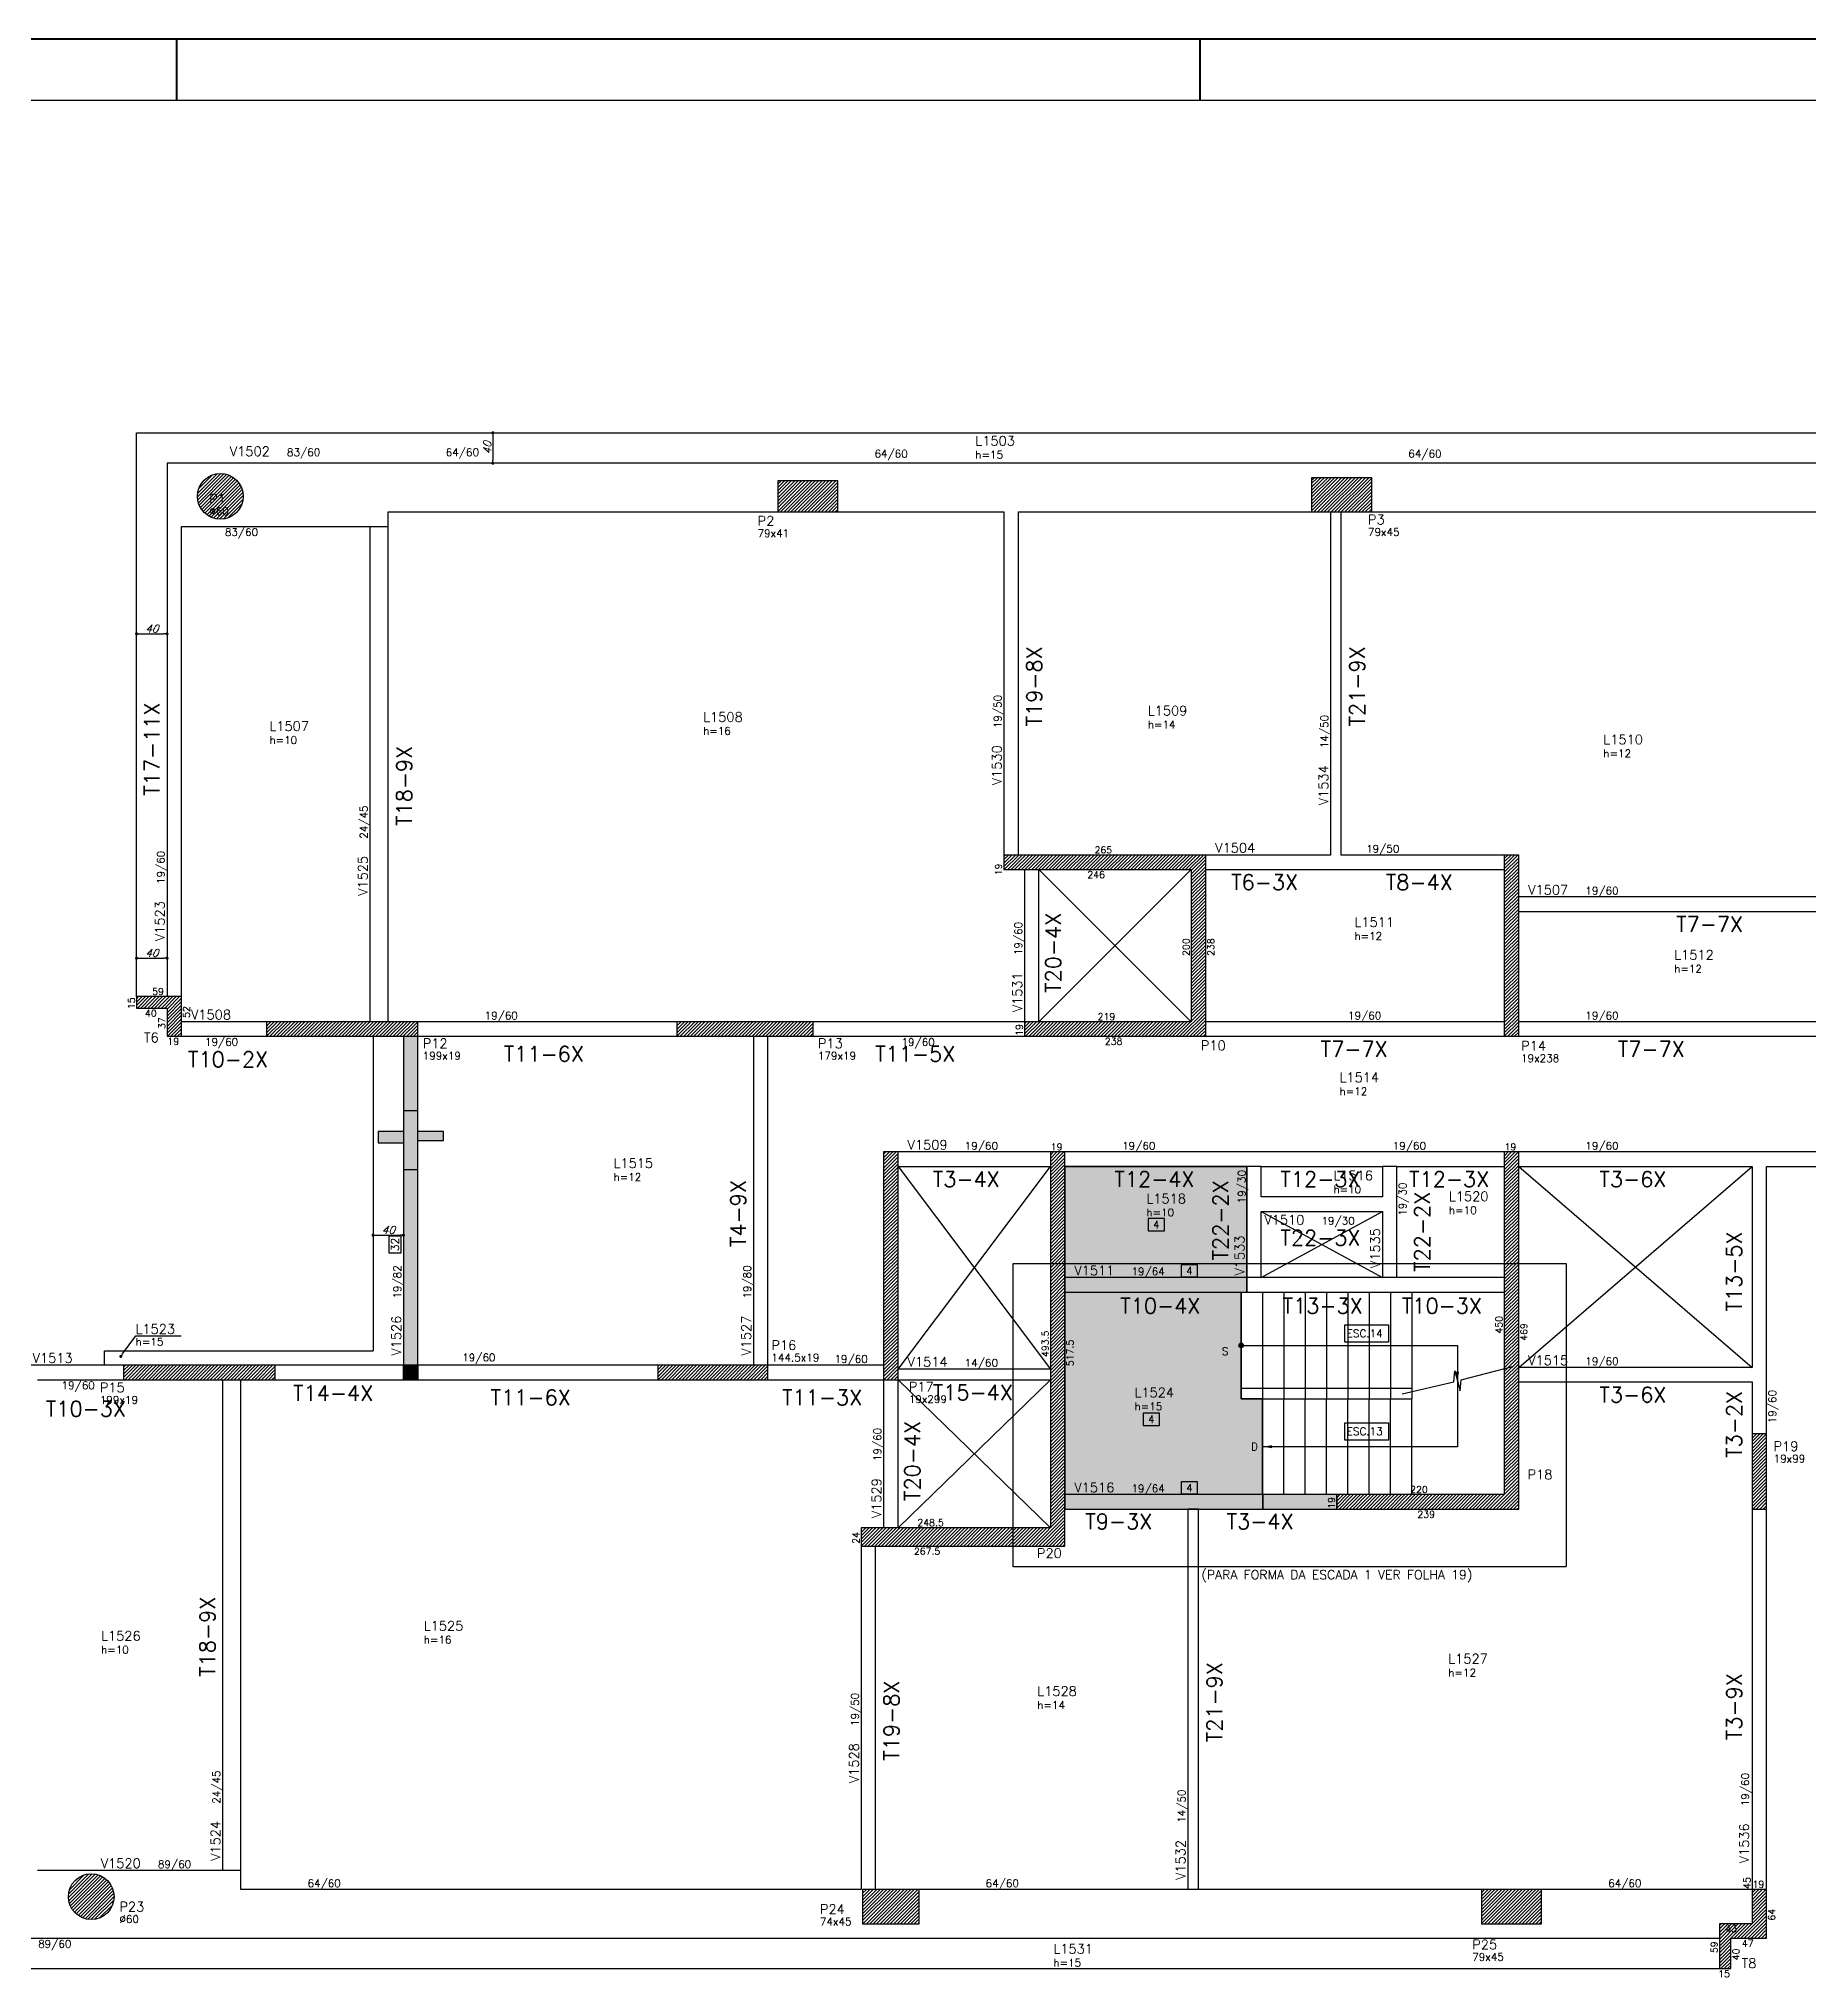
# Model space of a CAD drawing. Extents: x 17311 to 161354, y 153625 to 211469.
# Drawn here: x 18473 to 20797, y 208923 to 211469 of the extents above; entities that cross this region are included whole.
import ezdxf
from ezdxf import colors
from ezdxf.entities.mleader import LeaderData, LeaderLine
from ezdxf.enums import TextEntityAlignment as Align
from ezdxf.math import Vec2, Vec3

# ---------------------------------------------------------------- set-up
doc = ezdxf.new("R2010")
doc.units = 0
doc.linetypes.add('DASHED', pattern=[0.75, 0.5, -0.25])
doc.layers.get('0').update_dxf_attribs({"linetype": 'CONTINUOUS'})
doc.layers.get('DEFPOINTS').update_dxf_attribs({"linetype": 'CONTINUOUS'})
for name, color, linetype in [('8', 111, 'CONTINUOUS'), ('F-AUX', 2, 'CONTINUOUS'), ('F-AUX-RED', 1, 'CONTINUOUS'), ('F-CORTE', 4, 'CONTINUOUS'), ('F-COTAS', 106, 'CONTINUOUS'), ('F-COTAS-FUROS VIGA', 50, 'CONTINUOUS'), ('F-ESCADAS', 2, 'CONTINUOUS'), ('F-LAJES', 3, 'CONTINUOUS'), ('F-LAJES-DIM', 2, 'CONTINUOUS'), ('F-LAJES-NOME', 4, 'CONTINUOUS'), ('F-PILARES-DIM', 172, 'CONTINUOUS'), ('F-PILARES-HACH', 174, 'CONTINUOUS'), ('F-PILARES-NOME', 170, 'CONTINUOUS'), ('F-PILARES-S', 170, 'CONTINUOUS'), ('F-SOLIDO-CORTE', 71, 'CONTINUOUS'), ('F-TEXTO', 6, 'CONTINUOUS'), ('F-TEXTO ESCADA', 2, 'CONTINUOUS'), ('F-TEXTO-YELLOW', 2, 'CONTINUOUS'), ('F-VIGAS', 3, 'CONTINUOUS'), ('F-VIGAS-DIM', 2, 'CONTINUOUS'), ('F-VIGAS-NOME', 4, 'CONTINUOUS'), ('F-VÃO', 1, 'CONTINUOUS')]:
    doc.layers.add(name, color=color, linetype=linetype)
doc.layers.add('F-DESNIVEL-2', color=7, linetype='CONTINUOUS', true_color=0xffd1e8)
doc.layers.add('F-DESNIVEL-3', color=7, linetype='CONTINUOUS', true_color=0xd5c7ff)
doc.layers.add('FOLHA', color=255, linetype='CONTINUOUS', lineweight=40)
doc.styles.add('5385-ARQ-PB-BAS-PLA-TER-TORRE-A-106-TXT$0$R60-75', font='romans.shx', dxfattribs={"height": 0.1125})
doc.styles.add('CP-TEXT-INCL', font='romans.shx', dxfattribs={"oblique": 20})
doc.styles.add('CP-TEXTO', font='romans.shx')
doc.styles.add('MCP', font='romans.shx')
doc.styles.add('ROMANS', font='romans.shx')
doc.styles.get("Standard").update_dxf_attribs({"font": 'ROMANS.SHX'})
doc.dimstyles.new('CP-COTAS-50', dxfattribs={"dimscale": 0.8, "dimtxt": 12.5, "dimasz": 5, "dimexe": 5, "dimexo": 5, "dimgap": 2.5, "dimtad": 1, "dimdec": 1, "dimdsep": 46, "dimtxsty": 'CP-TEXT-INCL', "dimblk1": 'DOT', "dimblk2": 'DOT', "dimsah": 1, "dimcen": 9, "dimclrd": 256, "dimclre": 256, "dimclrt": 256, "dimadec": 0, "dimazin": 0, "dimtfac": 1, "dimtdec": 1, "dimtmove": 2, "dimatfit": 3, "dimldrblk": 'DOT', "dimfxl": 5, "dimtolj": 1, "dimarcsym": 0})
pattern_1 = [(45, (19801.588, 209513.2076), (-2.245064, 2.245064), [])]

# ---------------------------------------------------------------- blocks, each defined once
blk = doc.blocks.new('*U2797')
at = {"layer": 'F-VIGAS-DIM', "color": 1}
blk.add_lwpolyline([(0, 0), (22, 0), (22, 16), (0, 16)], close=True, dxfattribs=at)
at = {"layer": 'F-VIGAS-DIM', "style": 'MCP'}
blk.add_attdef('DIM', text='', height=10, dxfattribs=at).set_placement((11, 8), align=Align.MIDDLE_CENTER)
blk = doc.blocks.new('*U2800')
at = {"layer": 'F-LAJES-DIM', "color": 1}
blk.add_lwpolyline([(0, 0), (21.4, 0), (21.4, 16), (0, 16)], close=True, dxfattribs=at)
at = {"layer": 'F-LAJES-DIM', "style": 'MCP'}
blk.add_attdef('DIM', text='', height=10, dxfattribs=at).set_placement((10.7, 8), align=Align.MIDDLE_CENTER)
blk = doc.blocks.new('_DOT')
at = {"color": 0, "linetype": 'ByBlock'}
blk.add_line((-0.5, 0), (-1, 0), dxfattribs=at)
at = {"color": 0, "linetype": 'ByBlock', "const_width": 0.5}
blk.add_lwpolyline([(-0.25, 0, 1), (0.25, 0, 1)], format="xyb", close=True, dxfattribs=at)
blk = doc.blocks.new('*D2803')
at = {"layer": 'DEFPOINTS', "color": 0, "transparency": 16777216}
for p in [(18912.1, 209897.4), (18952.1, 209897.4), (18952.1, 209897.4)]:
    blk.add_point(p, dxfattribs=at)
at = {"layer": 'F-COTAS', "lineweight": -2, "transparency": 16777216}
blk.add_line((18916.1, 209897.4), (18948.1, 209897.4), dxfattribs=at)
at = {"layer": 'F-COTAS', "lineweight": -2, "transparency": 16777216, "xscale": 4, "yscale": 4, "zscale": 4, "rotation": 180}
blk.add_blockref('_DOT', (18912.1, 209897.4), dxfattribs=at)
at = {"layer": 'F-COTAS', "lineweight": -2, "transparency": 16777216, "xscale": 4, "yscale": 4, "zscale": 4}
blk.add_blockref('_DOT', (18952.1, 209897.4), dxfattribs=at)
at = {"layer": 'F-COTAS', "transparency": 16777216, "insert": (18932.1, 209904.4), "char_height": 10, "attachment_point": 5, "style": 'CP-TEXT-INCL'}
blk.add_mtext('\\A1;40', dxfattribs=at)
blk = doc.blocks.new('*D2804')
at = {"layer": 'DEFPOINTS', "color": 0, "transparency": 16777216}
for p in [(18601.6, 210261.2), (18641.6, 210261.2), (18641.6, 210261.2)]:
    blk.add_point(p, dxfattribs=at)
at = {"layer": 'F-COTAS', "lineweight": -2, "transparency": 16777216}
blk.add_line((18605.6, 210261.2), (18637.6, 210261.2), dxfattribs=at)
at = {"layer": 'F-COTAS', "lineweight": -2, "transparency": 16777216, "xscale": 4, "yscale": 4, "zscale": 4, "rotation": 180}
blk.add_blockref('_DOT', (18601.6, 210261.2), dxfattribs=at)
at = {"layer": 'F-COTAS', "lineweight": -2, "transparency": 16777216, "xscale": 4, "yscale": 4, "zscale": 4}
blk.add_blockref('_DOT', (18641.6, 210261.2), dxfattribs=at)
at = {"layer": 'F-COTAS', "transparency": 16777216, "insert": (18621.6, 210268.2), "char_height": 10, "attachment_point": 5, "style": 'CP-TEXT-INCL'}
blk.add_mtext('\\A1;40', dxfattribs=at)
blk = doc.blocks.new('*D2805')
at = {"layer": 'DEFPOINTS', "color": 0, "transparency": 16777216}
for p in [(18601.6, 210687.1), (18641.6, 210687.1), (18641.6, 210687.1)]:
    blk.add_point(p, dxfattribs=at)
at = {"layer": 'F-COTAS', "lineweight": -2, "transparency": 16777216}
blk.add_line((18605.6, 210687.1), (18637.6, 210687.1), dxfattribs=at)
at = {"layer": 'F-COTAS', "lineweight": -2, "transparency": 16777216, "xscale": 4, "yscale": 4, "zscale": 4, "rotation": 180}
blk.add_blockref('_DOT', (18601.6, 210687.1), dxfattribs=at)
at = {"layer": 'F-COTAS', "lineweight": -2, "transparency": 16777216, "xscale": 4, "yscale": 4, "zscale": 4}
blk.add_blockref('_DOT', (18641.6, 210687.1), dxfattribs=at)
at = {"layer": 'F-COTAS', "transparency": 16777216, "insert": (18621.6, 210694.1), "char_height": 10, "attachment_point": 5, "style": 'CP-TEXT-INCL'}
blk.add_mtext('\\A1;40', dxfattribs=at)
blk = doc.blocks.new('*D2806')
at = {"layer": 'DEFPOINTS', "color": 0, "transparency": 16777216}
for p in [(19069.3, 210951.2), (19069.3, 210911.2), (19069.3, 210911.2)]:
    blk.add_point(p, dxfattribs=at)
at = {"layer": 'F-COTAS', "lineweight": -2, "transparency": 16777216}
blk.add_line((19069.3, 210947.2), (19069.3, 210915.2), dxfattribs=at)
at = {"layer": 'F-COTAS', "lineweight": -2, "transparency": 16777216, "xscale": 4, "yscale": 4, "zscale": 4}
for p, rotation in [((19069.3, 210951.2), 90), ((19069.3, 210911.2), 270)]:
    blk.add_blockref('_DOT', p, dxfattribs=dict(at, rotation=rotation))
at = {"layer": 'F-COTAS', "transparency": 16777216, "insert": (19062.3, 210931.2), "char_height": 10, "attachment_point": 5, "rotation": 90, "style": 'CP-TEXT-INCL'}
blk.add_mtext('\\A1;40', dxfattribs=at)
blk = doc.blocks.new('A$C19501361')
at = {"layer": 'F-AUX'}
h = blk.add_hatch(color=1, dxfattribs=at)
edge = h.paths.add_edge_path()
edge.add_arc((-345.5, 196), 3, 0, 360)
at = {"layer": 'F-AUX', "color": 1}
for points in [[(-345.5, 196), (-61.3, 196), (-61.3, 63), (-317, 63)], [(-133.9, 132.4), (-66.1, 148.2), (-64.8, 162.8), (-57.8, 136.2), (-56.4, 150.8), (10.8, 168.5)]]:
    blk.add_lwpolyline(points, dxfattribs=at)
blk.add_circle((-345.5, 196), 3, dxfattribs=at)
for points in [[(-59.3, 161.5), (-61.3, 149.5), (-63.3, 161.5)], [(-305, 65), (-317, 63), (-305, 61)]]:
    blk.add_solid(points, dxfattribs=at)
at = {"layer": 'F-ESCADAS'}
for p, q in [((-345.5, 266), (-345.5, 126)), ((-317.5, 266), (-317.5, 126)), ((-289.5, 266), (-289.5, 126)), ((-261.5, 266), (-261.5, 126)), ((-233.5, 266), (-233.5, 126)), ((-205.5, 266), (-205.5, 126)), ((-177.5, 266), (-177.5, 126)), ((-149.5, 266), (-149.5, 126)), ((-121.5, 266), (-121.5, 126)), ((-345.5, 140), (-121.5, 140)), ((-345.5, 126), (-121.5, 126)), ((-317.5, 0), (-317.5, 126)), ((-289.5, 0), (-289.5, 126)), ((-261.5, 0), (-261.5, 126)), ((-233.5, 0), (-233.5, 126)), ((-205.5, 0), (-205.5, 126)), ((-177.5, 0), (-177.5, 126)), ((-149.5, 0), (-149.5, 126)), ((-121.5, 0), (-121.5, 126))]:
    blk.add_line(p, q, dxfattribs=at)
at = {"layer": 'F-TEXTO ESCADA', "color": 1}
for points in [[(-151.8, 222.8), (-151.8, 200.2), (-209.4, 200.2), (-209.4, 222.8)], [(-151.8, 94.3), (-151.8, 71.7), (-209.4, 71.7), (-209.4, 94.3)]]:
    blk.add_lwpolyline(points, close=True, dxfattribs=at)
at = {"layer": 'F-TEXTO ESCADA', "style": 'ROMANS'}
for s, p in [('ESC.14', (-206.8, 206.7)), ('ESC.13', (-206.8, 78.2))]:
    blk.add_text(s, height=10, dxfattribs=at).set_placement(p)
at = {"layer": 'F-TEXTO-YELLOW', "char_height": 10, "width": 122.759, "attachment_point": 9, "style": '5385-ARQ-PB-BAS-PLA-TER-TORRE-A-106-TXT$0$R60-75'}
for s, insert in [('S', (-362.1, 183.3)), ('D', (-323.4, 58.1))]:
    blk.add_mtext(s, dxfattribs=dict(at, insert=insert))

msp = doc.modelspace()

# ---------------------------------------------------------------- hatches: boundary and pattern name
at = {"layer": 'F-DESNIVEL-2'}
msp.add_hatch(color=256, dxfattribs=at).paths.add_polyline_path([(18952.09, 209726.71), (18971.09, 209726.71), (18971.09, 209707.71), (18952.09, 209707.71)])
at = {"layer": 'F-DESNIVEL-3'}
h = msp.add_hatch(color=256, dxfattribs=at)
h.dxf.hatch_style = 1
h.paths.add_polyline_path([(20080.59, 209537.71), (20080.59, 209682.71), (20052.09, 209682.71), (20052.09, 209822.71), (20059.59, 209822.71), (20059.59, 209987.71), (19820.59, 209987.71), (19820.59, 209537.71)])
h = msp.add_hatch(color=256, dxfattribs=at)
h.dxf.hatch_style = 1
h.paths.add_polyline_path([(20080.59, 209537.71), (20177.59, 209537.71), (20177.59, 209556.71), (20080.59, 209556.71)])
at = {"layer": 'F-PILARES-HACH', "linetype": 'Continuous'}
h = msp.add_hatch(dxfattribs=at)
h.set_pattern_fill('ANSI31', color=256, style=0)
h.set_pattern_definition(pattern_1)
edge = h.paths.add_edge_path()
edge.add_arc((18711.59, 210867.71), 30, 0, 360)
h = msp.add_hatch(dxfattribs=at)
h.set_pattern_fill('ANSI31', color=256, style=0)
h.set_pattern_definition(pattern_1)
h.paths.add_polyline_path([(19443.59, 210847.21), (19522.59, 210847.21), (19522.59, 210888.21), (19443.59, 210888.21)], flags=16)
h = msp.add_hatch(dxfattribs=at)
h.set_pattern_fill('ANSI31', color=256, style=0)
h.set_pattern_definition(pattern_1)
h.paths.add_polyline_path([(20144.59, 210847.21), (20223.59, 210847.21), (20223.59, 210892.21), (20144.59, 210892.21)], flags=16)
h = msp.add_hatch(dxfattribs=at)
h.set_pattern_fill('ANSI31', color=256, style=0)
h.set_pattern_definition(pattern_1)
h.paths.add_polyline_path([(20005.59, 210158.71), (20005.59, 210396.71), (19740.59, 210396.71), (19740.59, 210377.71), (19986.59, 210377.71), (19986.59, 210177.71), (19767.59, 210177.71), (19767.59, 210158.71)], flags=16)
h = msp.add_hatch(dxfattribs=at)
h.set_pattern_fill('ANSI31', color=256, style=0)
h.set_pattern_definition(pattern_1)
h.paths.add_polyline_path([(20397.59, 210158.71), (20416.59, 210158.71), (20416.59, 210396.71), (20397.59, 210396.71)], flags=16)
h = msp.add_hatch(dxfattribs=at)
h.set_pattern_fill('ANSI31', color=256, style=0)
h.set_pattern_definition(pattern_1)
h.paths.add_polyline_path([(18660.59, 210210.71), (18601.59, 210210.71), (18601.59, 210195.71), (18641.59, 210195.71), (18641.59, 210158.71), (18660.59, 210158.71)], flags=16)
h = msp.add_hatch(dxfattribs=at)
h.set_pattern_fill('ANSI31', color=256, style=0)
h.set_pattern_definition(pattern_1)
h.paths.add_polyline_path([(18772.09, 210158.71), (18971.09, 210158.71), (18971.09, 210177.71), (18772.09, 210177.71)], flags=16)
h = msp.add_hatch(dxfattribs=at)
h.set_pattern_fill('ANSI31', color=256, style=0)
h.set_pattern_definition(pattern_1)
h.paths.add_polyline_path([(19311.09, 210158.71), (19490.09, 210158.71), (19490.09, 210177.71), (19311.09, 210177.71)], flags=16)
h = msp.add_hatch(dxfattribs=at)
h.set_pattern_fill('ANSI31', color=256, style=0)
h.set_pattern_definition(pattern_1)
h.paths.add_polyline_path([(19820.59, 209489.21), (19820.59, 210006.71), (19801.59, 210006.71), (19801.59, 209513.21), (19553.09, 209513.21), (19553.09, 209489.21)], flags=16)
h = msp.add_hatch(dxfattribs=at)
h.set_pattern_fill('ANSI31', color=256, style=0)
h.set_pattern_definition(pattern_1)
h.paths.add_polyline_path([(19582.59, 209707.71), (19601.59, 209707.71), (19601.59, 210006.71), (19582.59, 210006.71)], flags=16)
h = msp.add_hatch(dxfattribs=at)
h.set_pattern_fill('ANSI31', color=256, style=0)
h.set_pattern_definition(pattern_1)
h.paths.add_polyline_path([(20416.59, 209537.71), (20416.59, 210006.71), (20397.59, 210006.71), (20397.59, 209556.71), (20177.59, 209556.71), (20177.59, 209537.71)], flags=16)
h = msp.add_hatch(dxfattribs=at)
h.set_pattern_fill('ANSI31', color=256, style=0)
h.set_pattern_definition(pattern_1)
h.paths.add_polyline_path([(18584.59, 209707.71), (18783.59, 209707.71), (18783.59, 209726.71), (18584.59, 209726.71)], flags=16)
h = msp.add_hatch(dxfattribs=at)
h.set_pattern_fill('ANSI31', color=256, style=0)
h.set_pattern_definition(pattern_1)
h.paths.add_polyline_path([(19286.09, 209707.71), (19430.59, 209707.71), (19430.59, 209726.71), (19286.09, 209726.71)], flags=16)
h = msp.add_hatch(dxfattribs=at)
h.set_pattern_fill('ANSI31', color=256, style=0)
h.set_pattern_definition(pattern_1)
h.paths.add_polyline_path([(20723.09, 209537.71), (20742.09, 209537.71), (20742.09, 209636.71), (20723.09, 209636.71)], flags=16)
h = msp.add_hatch(dxfattribs=at)
h.set_pattern_fill('ANSI31', color=256, style=0)
h.set_pattern_definition(pattern_1)
edge = h.paths.add_edge_path()
edge.add_arc((18542.09, 209028.71), 30, 0, 360)
h = msp.add_hatch(dxfattribs=at)
h.set_pattern_fill('ANSI31', color=256, style=0)
h.set_pattern_definition(pattern_1)
h.paths.add_polyline_path([(19555.09, 208993.21), (19629.09, 208993.21), (19629.09, 209038.21), (19555.09, 209038.21)], flags=16)
h = msp.add_hatch(dxfattribs=at)
h.set_pattern_fill('ANSI31', color=256, style=0)
h.set_pattern_definition([(45, (19801.588, 229513.2076), (-2.24506403, 2.24506403), [])])
h.paths.add_polyline_path([(20367.59, 208993.21), (20446.59, 208993.21), (20446.59, 209038.21), (20367.59, 209038.21)], flags=16)
h = msp.add_hatch(dxfattribs=at)
h.set_pattern_fill('ANSI31', color=256, style=0)
h.set_pattern_definition(pattern_1)
h.paths.add_polyline_path([(20680.09, 208934.21), (20695.09, 208934.21), (20695.09, 208974.21), (20742.09, 208974.21), (20742.09, 209038.21), (20723.09, 209038.21), (20723.09, 208993.21), (20680.09, 208993.21)], flags=16)
at = {"layer": 'F-SOLIDO-CORTE', "linetype": 'Continuous'}
msp.add_hatch(color=256, dxfattribs=at).paths.add_polyline_path([(18952.09, 210060.59), (18952.09, 210033.59), (18918.74, 210033.59), (18918.74, 210018.59), (18952.09, 210018.59), (18952.09, 209983.59), (18971.09, 209983.59), (18971.09, 210021.59), (19004.44, 210021.59), (19004.44, 210033.59), (18971.09, 210033.59), (18971.09, 210060.59)], flags=16)

# ---------------------------------------------------------------- linework, layer by layer
at = {"color": 30}
msp.add_line((17511.8, 211388.2), (24239.28, 211388.2), dxfattribs=at)
at = {"layer": 'F-AUX-RED', "color": 4, "linetype": 'DASHED'}
msp.add_lwpolyline([(19752.63, 209860.38), (20478.81, 209860.38), (20478.81, 209462.09), (19752.63, 209462.09)], close=True, dxfattribs=at)
at = {"layer": 'F-CORTE', "linetype": 'Continuous'}
for points in [[(19004.44, 210033.59), (18971.09, 210033.59), (18971.09, 210060.59), (18952.09, 210060.59), (18952.09, 210033.59), (18918.74, 210033.59)], [(18918.74, 210018.59), (18952.09, 210018.59), (18952.09, 209983.59), (18971.09, 209983.59), (18971.09, 210021.59), (19004.44, 210021.59)]]:
    msp.add_lwpolyline(points, dxfattribs=at)
at = {"layer": 'F-DESNIVEL-2'}
msp.add_lwpolyline([(18952.09, 209726.71), (18971.09, 209726.71), (18971.09, 209707.71), (18952.09, 209707.71)], close=True, dxfattribs=at)
at = {"layer": 'F-DESNIVEL-2', "linetype": 'Continuous'}
for points in [[(18971.09, 209726.71), (18971.09, 210158.61), (18952.09, 210158.61)], [(18971.09, 209726.71), (18952.09, 210158.61), (18952.09, 209726.71)], [(18971.09, 209726.71), (18952.09, 209726.71), (18971.09, 209726.71)]]:
    msp.add_solid(points, dxfattribs=at)
at = {"layer": 'F-DESNIVEL-3'}
msp.add_lwpolyline([(20080.59, 209537.71), (20080.59, 209682.71), (20052.09, 209682.71), (20052.09, 209822.71), (20059.59, 209822.71), (20059.59, 209987.71), (19820.59, 209987.71), (19820.59, 209537.71), (20080.59, 209537.71)], dxfattribs=at)
msp.add_lwpolyline([(20080.59, 209537.71), (20177.59, 209537.71), (20177.59, 209556.71), (20080.59, 209556.71)], close=True, dxfattribs=at)
at = {"layer": 'F-LAJES', "linetype": 'Continuous'}
for p, q in [((18601.59, 210210.71), (18601.59, 210951.21)), ((18601.59, 210951.21), (20867.59, 210951.21)), ((18912.09, 210158.71), (18912.09, 209745.71)), ((18559.59, 209726.71), (18559.59, 209745.71)), ((18559.59, 209745.71), (18912.09, 209745.71)), ((18412.59, 208934.21), (20680.09, 208934.21))]:
    msp.add_line(p, q, dxfattribs=at)
at = {"layer": 'F-PILARES-S', "linetype": 'Continuous'}
for points in [[(19443.59, 210847.21), (19522.59, 210847.21), (19522.59, 210888.21), (19443.59, 210888.21), (19443.59, 210847.21)], [(20144.59, 210847.21), (20223.59, 210847.21), (20223.59, 210892.21), (20144.59, 210892.21), (20144.59, 210847.21)], [(20005.59, 210158.71), (20005.59, 210396.71), (19740.59, 210396.71), (19740.59, 210377.71), (19986.59, 210377.71), (19986.59, 210177.71), (19767.59, 210177.71), (19767.59, 210158.71), (20005.59, 210158.71)], [(20397.59, 210158.71), (20416.59, 210158.71), (20416.59, 210396.71), (20397.59, 210396.71), (20397.59, 210158.71)], [(18660.59, 210210.71), (18601.59, 210210.71), (18601.59, 210195.71), (18641.59, 210195.71), (18641.59, 210158.71), (18660.59, 210158.71), (18660.59, 210210.71)], [(18772.09, 210158.71), (18971.09, 210158.71), (18971.09, 210177.71), (18772.09, 210177.71), (18772.09, 210158.71)], [(19311.09, 210158.71), (19490.09, 210158.71), (19490.09, 210177.71), (19311.09, 210177.71), (19311.09, 210158.71)], [(19820.59, 209489.21), (19820.59, 210006.71), (19801.59, 210006.71), (19801.59, 209513.21), (19553.09, 209513.21), (19553.09, 209489.21), (19820.59, 209489.21)], [(19582.59, 209707.71), (19601.59, 209707.71), (19601.59, 210006.71), (19582.59, 210006.71), (19582.59, 209707.71)], [(20416.59, 209537.71), (20416.59, 210006.71), (20397.59, 210006.71), (20397.59, 209556.71), (20177.59, 209556.71), (20177.59, 209537.71), (20416.59, 209537.71)], [(18584.59, 209707.71), (18783.59, 209707.71), (18783.59, 209726.71), (18584.59, 209726.71), (18584.59, 209707.71)], [(19286.09, 209707.71), (19430.59, 209707.71), (19430.59, 209726.71), (19286.09, 209726.71), (19286.09, 209707.71)], [(20723.09, 209537.71), (20742.09, 209537.71), (20742.09, 209636.71), (20723.09, 209636.71), (20723.09, 209537.71)], [(19555.09, 208993.21), (19629.09, 208993.21), (19629.09, 209038.21), (19555.09, 209038.21), (19555.09, 208993.21)], [(20367.59, 208993.21), (20446.59, 208993.21), (20446.59, 209038.21), (20367.59, 209038.21), (20367.59, 208993.21)], [(20680.09, 208934.21), (20695.09, 208934.21), (20695.09, 208974.21), (20742.09, 208974.21), (20742.09, 209038.21), (20723.09, 209038.21), (20723.09, 208993.21), (20680.09, 208993.21), (20680.09, 208934.21)]]:
    msp.add_lwpolyline(points, dxfattribs=at)
for centre in [(18711.59, 210867.71), (18542.09, 209028.71)]:
    msp.add_circle(centre, 30, dxfattribs=at)
at = {"layer": 'F-SOLIDO-CORTE'}
msp.add_lwpolyline([(18952.09, 210060.59), (18952.09, 210033.59), (18918.74, 210033.59), (18918.74, 210018.59), (18952.09, 210018.59), (18952.09, 209983.59), (18971.09, 209983.59), (18971.09, 210021.59), (19004.44, 210021.59), (19004.44, 210033.59), (18971.09, 210033.59), (18971.09, 210060.59), (18952.09, 210060.59)], dxfattribs=at)
at = {"layer": 'F-VIGAS'}
for points in [[(18641.59, 210911.21), (18641.59, 210210.71)], [(18711.59, 210911.21), (18641.59, 210911.21)], [(18920.09, 210911.21), (18711.59, 210911.21)], [(19483.09, 210911.21), (18920.09, 210911.21)], [(19750.09, 210911.21), (19483.09, 210911.21)], [(20184.09, 210911.21), (19750.09, 210911.21)], [(20867.59, 210911.21), (20184.09, 210911.21)], [(18932.09, 210177.71), (18932.09, 210847.21)], [(18932.09, 210847.21), (19443.59, 210847.21)], [(19522.59, 210847.21), (19740.59, 210847.21)], [(19740.59, 210847.21), (19740.59, 210396.71)], [(19759.59, 210396.71), (19759.59, 210847.21)], [(19759.59, 210847.21), (20144.59, 210847.21)], [(20169.59, 210847.21), (20169.59, 210396.71)], [(20183.59, 210396.71), (20183.59, 210847.21)], [(20223.59, 210847.21), (20910.59, 210847.21)], [(18660.59, 210210.71), (18660.59, 210828.21)], [(18660.59, 210828.21), (18932.09, 210828.21)], [(18908.09, 210828.21), (18908.09, 210177.71)], [(19767.59, 210377.71), (19767.59, 210177.71)], [(19786.59, 210177.71), (19786.59, 210377.71)], [(20169.59, 210396.71), (20005.59, 210396.71)], [(20005.59, 210377.71), (20176.59, 210377.71)], [(20176.59, 210377.71), (20397.59, 210377.71)], [(20397.59, 210396.71), (20183.59, 210396.71)], [(20910.59, 210341.71), (20416.59, 210341.71)], [(20416.59, 210322.71), (20920.09, 210322.71)], [(18772.09, 210177.71), (18660.59, 210177.71)], [(19311.09, 210177.71), (18971.09, 210177.71)], [(19767.59, 210177.71), (19490.09, 210177.71)], [(20397.59, 210177.71), (20005.59, 210177.71)], [(21077.59, 210177.71), (20416.59, 210177.71)], [(18660.59, 210158.71), (18772.09, 210158.71)], [(18952.09, 210158.71), (18952.09, 209707.71)], [(18971.09, 210158.71), (19311.09, 210158.71)], [(18971.09, 209707.71), (18971.09, 210158.71)], [(19411.59, 210158.71), (19411.59, 209726.71)], [(19430.59, 209726.71), (19430.59, 210158.71)], [(19490.09, 210158.71), (19767.59, 210158.71)], [(20005.59, 210158.71), (20397.59, 210158.71)], [(20416.59, 210158.71), (21077.59, 210158.71)], [(19801.59, 210006.71), (19601.59, 210006.71)], [(20060.59, 210006.71), (19820.59, 210006.71)], [(20247.09, 210006.71), (20060.59, 210006.71)], [(20397.59, 210006.71), (20247.09, 210006.71)], [(20732.59, 210006.71), (20416.59, 210006.71)], [(21077.59, 210006.71), (20732.59, 210006.71)], [(19601.59, 209987.71), (19801.59, 209987.71)], [(19820.59, 209987.71), (20059.59, 209987.71)], [(20059.59, 209987.71), (20059.59, 209938.21)], [(20078.59, 209987.71), (20059.59, 209987.71)], [(20078.59, 209987.71), (20237.59, 209987.71)], [(20078.59, 209947.71), (20078.59, 209987.71)], [(20237.59, 209987.71), (20237.59, 209947.71)], [(20256.59, 209987.71), (20237.59, 209987.71)], [(20256.59, 209987.71), (20397.59, 209987.71)], [(20256.59, 209938.21), (20256.59, 209987.71)], [(20416.59, 209987.71), (20723.09, 209987.71)], [(20723.09, 209987.71), (20723.09, 209723.71)], [(20742.09, 209987.71), (21077.59, 209987.71)], [(20742.09, 209714.21), (20742.09, 209987.71)], [(20237.59, 209947.71), (20078.59, 209947.71)], [(20059.59, 209938.21), (20059.59, 209841.71)], [(20078.59, 209928.71), (20237.59, 209928.71)], [(20078.59, 209841.71), (20078.59, 209928.71)], [(20237.59, 209928.71), (20237.59, 209841.71)], [(20256.59, 209841.71), (20256.59, 209938.21)], [(20059.59, 209841.71), (19820.59, 209841.71)], [(19820.59, 209822.71), (20060.59, 209822.71)], [(20078.59, 209841.71), (20059.59, 209841.71)], [(20059.59, 209841.71), (20059.59, 209822.71)], [(20060.59, 209822.71), (20247.09, 209822.71)], [(20237.59, 209841.71), (20078.59, 209841.71)], [(20256.59, 209841.71), (20237.59, 209841.71)], [(20247.09, 209822.71), (20397.59, 209822.71)], [(20397.59, 209841.71), (20256.59, 209841.71)], [(18584.59, 209726.71), (18452.59, 209726.71)], [(18952.09, 209726.71), (18783.59, 209726.71)], [(18971.09, 209726.71), (18952.09, 209726.71)], [(19286.09, 209726.71), (18971.09, 209726.71)], [(19582.59, 209726.71), (19430.59, 209726.71)], [(19801.59, 209721.71), (19601.59, 209721.71)], [(20723.09, 209723.71), (20416.59, 209723.71)], [(18471.59, 209707.71), (18584.59, 209707.71)], [(18714.59, 209707.71), (18714.59, 209063.21)], [(18738.59, 209038.21), (18738.59, 209707.71)], [(18783.59, 209707.71), (18961.59, 209707.71)], [(18961.59, 209707.71), (19286.09, 209707.71)], [(19430.59, 209707.71), (19582.59, 209707.71)], [(19582.59, 209707.71), (19582.59, 209513.21)], [(19601.59, 209513.21), (19601.59, 209707.71)], [(19601.59, 209707.71), (19801.59, 209707.71)], [(20416.59, 209704.71), (20723.09, 209704.71)], [(20723.09, 209704.71), (20723.09, 209636.71)], [(20742.09, 209636.71), (20742.09, 209714.21)], [(19989.09, 209556.71), (19820.59, 209556.71)], [(19820.59, 209537.71), (19982.09, 209537.71)], [(19982.09, 209537.71), (19982.09, 209038.21)], [(19996.09, 209537.71), (19982.09, 209537.71)], [(20177.59, 209556.71), (19989.09, 209556.71)], [(19996.09, 209537.71), (20177.59, 209537.71)], [(19996.09, 209038.21), (19996.09, 209537.71)], [(20723.09, 209537.71), (20723.09, 209038.21)], [(20742.09, 209038.21), (20742.09, 209537.71)], [(19553.09, 209489.21), (19553.09, 209038.21)], [(19572.09, 209038.21), (19572.09, 209489.21)], [(18542.09, 209063.21), (18471.59, 209063.21)], [(18738.59, 209063.21), (18542.09, 209063.21)], [(19553.09, 209038.21), (18738.59, 209038.21)], [(19982.09, 209038.21), (19629.09, 209038.21)], [(19996.09, 209038.21), (19982.09, 209038.21)], [(20367.59, 209038.21), (19996.09, 209038.21)], [(20723.09, 209038.21), (20446.59, 209038.21)], [(18452.59, 208974.21), (18542.09, 208974.21)], [(18542.09, 208974.21), (18726.59, 208974.21)], [(18726.59, 208974.21), (19562.59, 208974.21)], [(19562.59, 208974.21), (19989.09, 208974.21)], [(19989.09, 208974.21), (20407.09, 208974.21)], [(20407.09, 208974.21), (20680.09, 208974.21)]]:
    msp.add_lwpolyline(points, dxfattribs=at)
at = {"layer": 'F-VÃO'}
for p, q in [((19786.59, 210177.71), (19986.59, 210377.71)), ((19786.59, 210377.71), (19986.59, 210177.71)), ((19601.59, 209721.71), (19801.59, 209987.71)), ((19601.59, 209987.71), (19801.59, 209721.71)), ((20416.59, 209723.71), (20723.09, 209987.71)), ((20416.59, 209987.71), (20723.09, 209723.71)), ((20078.59, 209841.71), (20237.59, 209928.71)), ((20078.59, 209928.71), (20237.59, 209841.71)), ((19601.59, 209513.21), (19801.59, 209707.71)), ((19601.59, 209707.71), (19801.59, 209513.21))]:
    msp.add_line(p, q, dxfattribs=at)
at = {"layer": 'FOLHA'}
for p, q in [((17310.62, 211468.67), (24319.75, 211468.67)), ((18654.51, 211388.2), (18654.51, 211468.67)), ((19998.39, 211388.2), (19998.39, 211468.67))]:
    msp.add_line(p, q, dxfattribs=at)

# ---------------------------------------------------------------- block references
at = {"layer": 'F-COTAS-FUROS VIGA'}
msp.add_blockref('A$C19501361', (20397.59, 209556.71), dxfattribs=at)
at = {"layer": 'F-LAJES-DIM', "linetype": 'Continuous'}
for p in [(19930, 209903.23), (19973.45, 209842.69), (19923.49, 209647.61), (19973.45, 209557.69)]:
    msp.add_blockref('*U2800', p, dxfattribs=at).add_auto_attribs({'DIM': '4'})
at = {"layer": 'F-VIGAS-DIM', "linetype": 'Continuous', "rotation": 90}
msp.add_blockref('*U2797', (18948.96, 209874.21), dxfattribs=at).add_auto_attribs({'DIM': '32'})

# ---------------------------------------------------------------- texts
at = {"layer": '8', "color": 1, "linetype": 'Continuous'}
for s, p in [('T19-8X', (19790.54, 210565.47)), ('T21-9X', (20214.54, 210565.47)), ('T17-11X', (18631.75, 210474.43)), ('T18-9X', (18963.18, 210434.88)), ('T20-4X', (19815.39, 210215.6)), ('T4-9X', (19401.67, 209881.78)), ('T22-2X', (20035.08, 209864.17)), ('T22-2X', (20299.73, 209849.2)), ('T13-5X', (20709.57, 209797.06)), ('T3-2X', (20709.57, 209604.94)), ('T20-4X', (19630.39, 209548.35)), ('T18-9X', (18704.75, 209317.38)), ('T21-9X', (20027.04, 209231.47)), ('T19-8X', (19603.04, 209207.22)), ('T3-9X', (20709.57, 209234.2))]:
    msp.add_text(s, height=20.16, rotation=90, dxfattribs=at).set_placement(p)
for s, p in [('T6-3X', (20039.02, 210350.89)), ('T8-4X', (20242.02, 210350.89)), ('T7-7X', (20623.27, 210295.89)), ('T7-7X', (20156.52, 210131.89)), ('T7-7X', (20546.68, 210131.89)), ('T10-2X', (18669.06, 210118.33)), ('T11-6X', (19083.76, 210125.35)), ('T11-5X', (19571.51, 210125.35)), ('T3-4X', (19647.12, 209960.89)), ('T12-4X', (19885.62, 209960.89)), ('T12-3X', (20103.62, 209960.89)), ('T12-3X', (20272.62, 209960.89)), ('T3-6X', (20522.56, 209960.89)), ('T22-3X', (20103.62, 209884.02)), ('T10-4X', (19893.31, 209794.62)), ('T13-3X', (20106.56, 209794.62)), ('T10-3X', (20263.13, 209794.62)), ('T14-4X', (18807.09, 209680.08)), ('T11-6X', (19066.51, 209674.35)), ('T11-3X', (19449.26, 209674.35)), ('T15-4X', (19647.12, 209680.89)), ('T3-6X', (20522.56, 209677.89)), ('T10-3X', (18482.37, 209659.35)), ('T9-3X', (19847.43, 209511.45)), ('T3-4X', (20032.93, 209511.45))]:
    msp.add_text(s, height=20.16, dxfattribs=at).set_placement(p)
at = {"layer": 'F-LAJES-DIM', "linetype": 'Continuous', "style": 'MCP'}
for s, p in [('h=15', (19703.04, 210917.44)), ('h=16', (19345.61, 210554.73)), ('h=14', (19929.53, 210563.03)), ('h=10', (18776.07, 210542.66)), ('h=12', (20527.78, 210525.08)), ('h=12', (20200.91, 210285.31)), ('h=12', (20620.82, 210242.3)), ('h=12', (20181.34, 210081.43)), ('h=12', (19227.94, 209968.8)), ('h=10', (20173.34, 209952.59)), ('h=10', (19927.66, 209922.23)), ('h=10', (20324.99, 209925.24)), ('h=15', (18600.41, 209752.41)), ('h=15', (19912.08, 209667.6)), ('h=16', (18978.72, 209361.11)), ('h=10', (18555.01, 209348.02)), ('h=12', (20324.08, 209317.97)), ('h=14', (19784.37, 209275.38)), ('h=15', (19805.54, 208936.93))]:
    msp.add_text(s, height=10, dxfattribs=at).set_placement(p)
at = {"layer": 'F-LAJES-NOME', "linetype": 'Continuous', "style": 'MCP'}
for s, p in [('L1503', (19703.04, 210934.44)), ('L1508', (19345.61, 210571.73)), ('L1509', (19929.53, 210580.03)), ('L1507', (18776.07, 210559.66)), ('L1510', (20527.78, 210542.08)), ('L1511', (20200.91, 210302.31)), ('L1512', (20620.82, 210259.3)), ('L1514', (20181.34, 210098.43)), ('L1515', (19227.94, 209985.8)), ('L1516', (20173.34, 209969.59)), ('L1518', (19927.66, 209939.23)), ('L1520', (20324.99, 209942.24)), ('L1523', (18600.19, 209767.95)), ('L1524', (19912.08, 209684.6)), ('L1525', (18978.72, 209378.11)), ('L1526', (18555.01, 209365.02)), ('L1527', (20324.08, 209334.97)), ('L1528', (19784.37, 209292.38)), ('L1531', (19805.54, 208953.93))]:
    msp.add_text(s, height=12.5, dxfattribs=at).set_placement(p)
at = {"layer": 'F-PILARES-DIM', "linetype": 'Continuous', "style": 'MCP'}
for s, height, p in [('%%c60', 10, (18696.96, 210843.25)), ('79x41', 10, (19417.09, 210814.3)), ('79x45', 10, (20218.65, 210815.95)), ('265', 9, (19859.59, 210398.96)), ('246', 9, (19850.09, 210366.46)), ('59', 9, (18622.09, 210212.96)), ('40', 9, (18612.59, 210184.46)), ('219', 9, (19863.59, 210179.96)), ('19', 9, (18642.09, 210147.46)), ('238', 9, (19873.09, 210147.46)), ('199x19', 10, (18977.34, 210128.08)), ('179x19', 10, (19496.34, 210128.08)), ('19x238', 10, (20419.71, 210124.83)), ('19', 9, (19802.09, 210008.96)), ('19', 9, (20398.09, 210008.96)), ('144.5x19', 10, (19435.23, 209731.74)), ('199x19', 10, (18553.29, 209676.17)), ('19x299', 10, (19615.61, 209677.08)), ('19x99', 10, (20751.35, 209598.98)), ('220', 9, (20274.09, 209558.96)), ('248.5', 9, (19626.89, 209515.46)), ('239', 9, (20283.59, 209526.46)), ('267.5', 9, (19622.38, 209477.96)), ('19', 9, (20723.59, 209040.46)), ('%%c60', 10, (18579, 208994.28)), ('74x45', 10, (19498.94, 208991.07)), ('43', 9, (20687.97, 208982.32)), ('79x45', 10, (20355.59, 208944.63)), ('47', 9, (20709.59, 208962.96)), ('15', 9, (20678.59, 208922.96))]:
    msp.add_text(s, height=height, dxfattribs=at).set_placement(p)
for s, p in [('19', (19737.92, 210370.1)), ('200', (19984.34, 210264.21)), ('238', (20016.84, 210264.21)), ('15', (18599.34, 210194.21)), ('37', (18639.34, 210168.21)), ('52', (18671.59, 210182.82)), ('19', (19765.34, 210159.21)), ('493.5', (19799.34, 209737.46)), ('450', (20395.34, 209768.21)), ('469', (20427.84, 209758.71)), ('517.5', (19831.84, 209725.46)), ('19', (20175.34, 209538.21)), ('24', (19550.84, 209492.21)), ('45', (20720.84, 209038.96)), ('64', (20753.34, 208997.21)), ('59', (20677.84, 208954.71)), ('40', (20706.34, 208945.21))]:
    msp.add_text(s, height=9, rotation=90, dxfattribs=at).set_placement(p)
at = {"layer": 'F-PILARES-NOME', "linetype": 'Continuous', "style": 'MCP'}
for s, p in [('P1', (18696.96, 210858.25)), ('P2', (19417.09, 210829.3)), ('P3', (20218.65, 210830.95)), ('T6', (18611.37, 210150.71)), ('P12', (18977.34, 210143.08)), ('P13', (19496.34, 210143.08)), ('P10', (19999.14, 210140.42)), ('P14', (20419.71, 210139.83)), ('P16', (19435.23, 209746.74)), ('P15', (18553.29, 209691.17)), ('P17', (19615.61, 209692.08)), ('P19', (20751.35, 209613.98)), ('P18', (20428.28, 209576.88)), ('P20', (19783.97, 209473.58)), ('P23', (18579, 209009.28)), ('P24', (19498.94, 209006.07)), ('P25', (20355.59, 208959.63)), ('T8', (20709.46, 208935.09))]:
    msp.add_text(s, height=12.5, dxfattribs=at).set_placement(p)
at = {"layer": 'F-TEXTO', "color": 3, "insert": (19861.56, 209457.58), "char_height": 12, "width": 687.5204, "attachment_point": 1, "style": 'CP-TEXTO'}
msp.add_mtext('\\pi138.33165;(PARA FORMA DA ESCADA 1 VER FOLHA 19)', dxfattribs=at)
at = {"layer": 'F-VIGAS-DIM', "linetype": 'Continuous', "style": 'MCP'}
for s, p in [('83/60', (18799.09, 210920.6)), ('64/60', (19007.59, 210920.6)), ('64/60', (19570.59, 210918.73)), ('64/60', (20271.59, 210918.73)), ('83/60', (18717.5, 210815.71)), ('19/50', (20216.18, 210399.83)), ('19/60', (20504.09, 210344.83)), ('19/60', (19058.59, 210180.83)), ('19/60', (20192.39, 210180.83)), ('19/60', (20504.09, 210180.83)), ('19/60', (18691.34, 210146.21)), ('19/60', (19606.1, 210145.98)), ('19/60', (19689.09, 210009.83)), ('19/60', (19895.86, 210009.83)), ('19/60', (20251.19, 210009.83)), ('19/60', (20504.09, 210009.83)), ('19/30', (20157.59, 209911.32)), ('19/64', (19908.09, 209844.83)), ('19/60', (19029.24, 209731.88)), ('19/60', (19518.09, 209729.83)), ('14/60', (19689.09, 209724.83)), ('19/60', (20504.09, 209726.83)), ('19/60', (18503.09, 209695.21)), ('19/64', (19908.09, 209559.83)), ('89/60', (18629.59, 209066.33)), ('64/60', (18826.09, 209041.33)), ('64/60', (19716.59, 209041.33)), ('64/60', (20534.09, 209041.33)), ('89/60', (18472.34, 208961.71))]:
    msp.add_text(s, height=10, dxfattribs=at).set_placement(p)
for s, p in [('19/50', (19737.46, 210563.29)), ('14/50', (20166.46, 210537.03)), ('24/45', (18904.96, 210418.07)), ('19/60', (18638.46, 210358.57)), ('19/60', (19764.46, 210265.21)), ('19/30', (20057.98, 209939.33)), ('19/30', (20269.09, 209922.92)), ('19/82', (18948.96, 209814.21)), ('19/80', (19408.46, 209814.21)), ('19/60', (20754.59, 209650.46)), ('19/60', (19579.46, 209600.71)), ('19/50', (19549.96, 209252.79)), ('24/45', (18711.46, 209150.71)), ('19/60', (20719, 209147.51)), ('14/50', (19978.96, 209125.71))]:
    msp.add_text(s, height=10, rotation=90, dxfattribs=at).set_placement(p)
at = {"layer": 'F-VIGAS-NOME', "linetype": 'Continuous', "style": 'MCP'}
for s, p in [('V1502', (18724.09, 210920.6)), ('V1504', (20018.09, 210399.83)), ('V1507', (20429.09, 210344.83)), ('V1508', (18673.09, 210180.83)), ('V1509', (19614.09, 210009.83)), ('V1510', (20082.59, 209911.32)), ('V1511', (19833.09, 209844.83)), ('V1513', (18465.09, 209729.83)), ('V1514', (19614.09, 209724.83)), ('V1515', (20429.09, 209726.83)), ('V1516', (19833.09, 209559.83)), ('V1520', (18554.59, 209066.33))]:
    msp.add_text(s, height=12.5, dxfattribs=at).set_placement(p)
for s, p in [('V1530', (19737.46, 210488.29)), ('V1534', (20166.46, 210462.03)), ('V1525', (18904.96, 210343.07)), ('V1523', (18638.46, 210283.57)), ('V1531', (19764.46, 210190.21)), ('V1533', (20056.46, 209844.46)), ('V1535', (20234.46, 209854.21)), ('V1526', (18948.96, 209739.21)), ('V1527', (19408.46, 209739.21)), ('V1529', (19579.46, 209525.71)), ('V1528', (19549.96, 209177.79)), ('V1524', (18711.46, 209075.71)), ('V1536', (20719, 209072.51)), ('V1532', (19978.96, 209050.71))]:
    msp.add_text(s, height=12.5, rotation=90, dxfattribs=at).set_placement(p)

# ---------------------------------------------------------------- dimensions: what is measured, and where the dimension line sits
at = {"layer": 'F-COTAS'}
for p1, p2, picture, middle in [((19069.31, 210951.21), (19069.31, 210911.21), '*D2806', (19062.31, 210931.21)), ((18601.59, 210687.07), (18641.59, 210687.07), '*D2805', (18621.59, 210694.07)), ((18601.59, 210261.2), (18641.59, 210261.2), '*D2804', (18621.59, 210268.2)), ((18912.09, 209897.39), (18952.09, 209897.39), '*D2803', (18932.09, 209904.39))]:
    dim = msp.add_aligned_dim(p1=p1, p2=p2, distance=0, dimstyle='CP-COTAS-50', dxfattribs=at)
    dim.commit()
    dim.dimension.update_dxf_attribs({"geometry": picture, "text_midpoint": middle})

# ---------------------------------------------------------------- leaders
at = {"layer": 'F-AUX-RED'}
ml = msp.add_multileader_mtext('Standard', dxfattribs=at)
ml.set_content('', color=256)
ml.set_leader_properties()
ml.set_arrow_properties(name='DOT')
ml.build(insert=Vec2(0, 0))
ctx = ml.context
ctx.base_point, ctx.plane_origin = Vec3(18660.11, 209765.32), Vec3(18575.91, 209738.31)
notes = []
notes.append((ctx, [(0, (1, 1, 0), (18600.52, 209765.32), (1, 0), 59.58, [(0, [(18580.91, 209738.31)], 0, [])])]))
ctx.mtext.insert, ctx.mtext.flow_direction = Vec3(18662.11, 209767.32), 5
for ctx, leaders in notes:
    for number, flags, end, landing, length, lines in leaders:
        leader = LeaderData()
        leader.index, (leader.has_last_leader_line, leader.has_dogleg_vector, leader.attachment_direction) = number, flags
        leader.last_leader_point, leader.dogleg_vector, leader.dogleg_length = Vec3(end), Vec3(landing), length
        for number, points, colour, breaks in lines:
            line = LeaderLine()
            line.index, line.vertices, line.color, line.breaks = number, Vec3.list(points), colors.encode_raw_color(colour), breaks
            leader.lines.append(line)
        ctx.leaders.append(leader)

doc.saveas('drawing.dxf')
